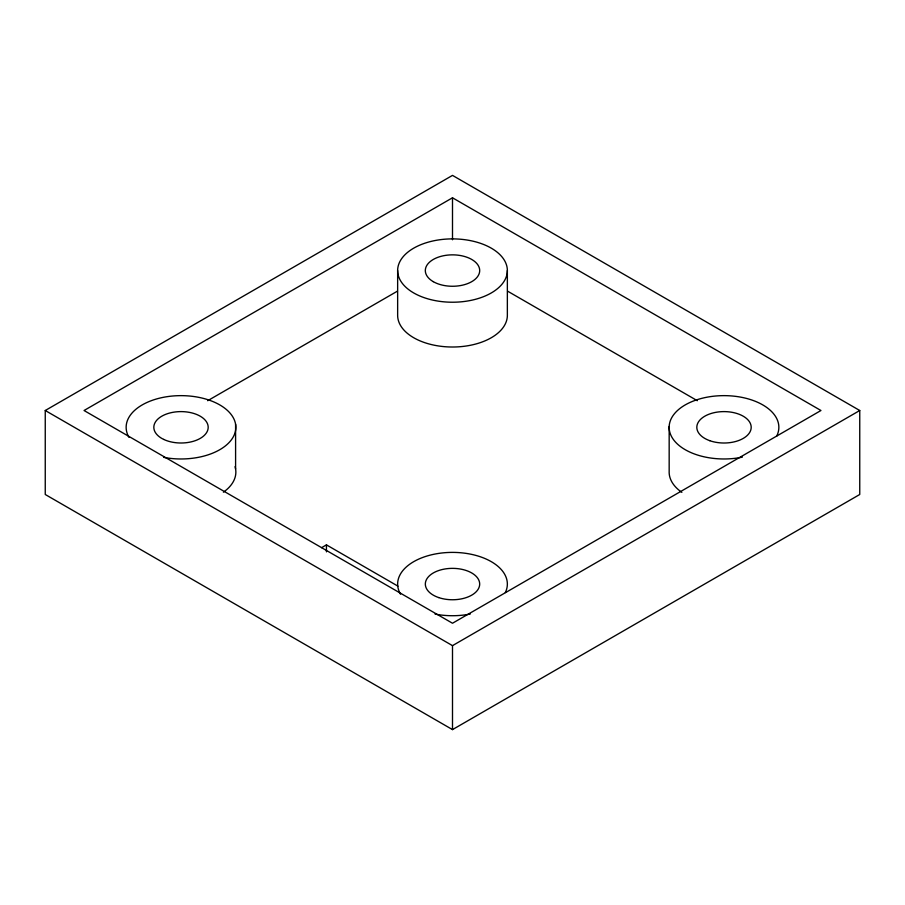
<?xml version="1.0" encoding="UTF-8"?>
<svg xmlns="http://www.w3.org/2000/svg" width="905" height="905" viewBox="0 0 905 905"><rect width="100%" height="100%" fill="white"/><g stroke="black" fill="none" stroke-linecap="round" stroke-linejoin="round"><path stroke-width="1.36" d="M45.25 410.508L452.5 175.389L859.75 410.508L859.75 494.492L452.5 729.611L45.25 494.492L45.25 410.508L452.5 645.638L859.75 410.508M452.5 197.788L84.041 410.508L452.5 623.24L820.959 410.508L452.5 197.788L452.5 239.768M207.675 400.711L397.419 291.161M321.603 547.672L326.445 544.867L397.962 586.157M507.581 291.161L697.325 400.711M669.168 426.504L669.168 471.29A54.854 31.664 0 0 0 681.861 492.365M507.354 270.561A54.854 31.664 0 0 1 425.079 297.983A54.854 31.664 0 0 1 425.079 243.128A54.854 31.664 0 0 1 507.354 270.561L507.354 315.347A54.854 31.664 0 0 1 452.5 347.011A54.854 31.664 0 0 1 397.646 315.347L397.646 270.561M452.5 645.638L452.5 729.611M326.445 544.867L326.445 551.869M235.594 424.219L235.594 469.005M235.04 466.663A54.854 31.664 0 0 1 223.388 492.196M742.338 457.149A54.854 31.664 0 0 1 669.621 431.459A54.854 31.664 0 0 1 728.265 395.734A54.854 31.664 0 0 1 776.603 436.278M128.974 437.341A54.854 31.664 0 0 1 175.095 395.824A54.854 31.664 0 0 1 235.538 430.678A54.854 31.664 0 0 1 163.681 457.353M400.542 594.212A54.854 31.664 0 0 1 450.995 552.401A54.854 31.664 0 0 1 505.341 592.549M470.283 614.009A54.854 31.664 0 0 1 435.056 614.076M433.28 281.659A27.184 15.702 0 0 0 478.768 274.622A27.184 15.702 0 0 0 445.464 255.391A27.184 15.702 0 0 0 433.28 281.659M709.814 440.701A27.184 15.702 0 0 0 751.184 427.703A27.184 15.702 0 0 0 711.013 413.517A27.184 15.702 0 0 0 709.814 440.701M163.748 439.434A27.184 15.702 0 0 0 207.822 429.875A27.184 15.702 0 0 0 171.43 412.612A27.184 15.702 0 0 0 163.748 439.434M438.676 597.572A27.184 15.702 0 0 0 479.684 584.211A27.184 15.702 0 0 0 439.14 570.388A27.184 15.702 0 0 0 438.676 597.572"/></g></svg>
